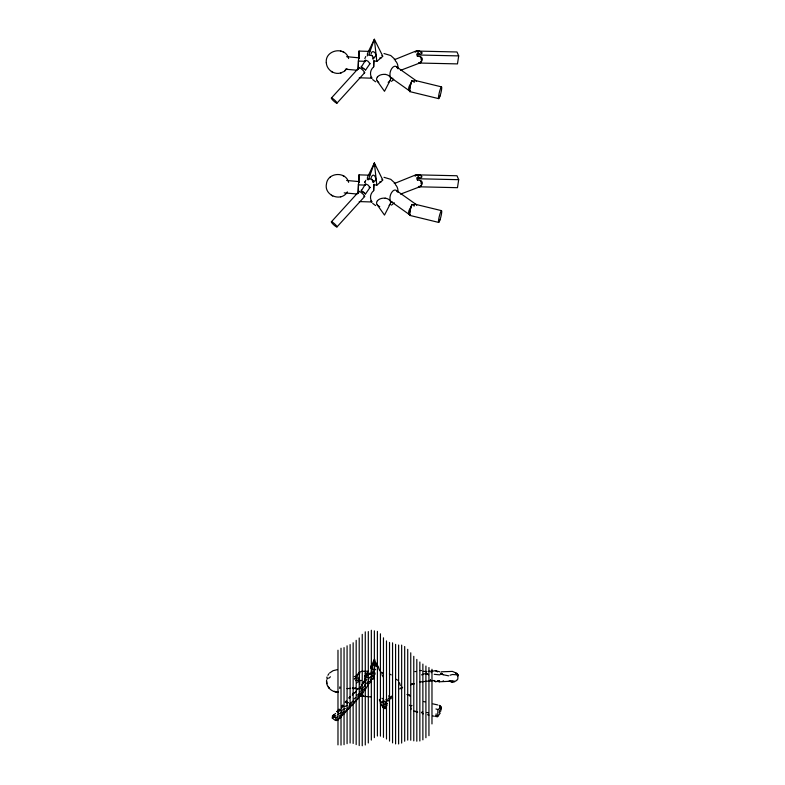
<?xml version="1.0" encoding="UTF-8"?>
<svg xmlns="http://www.w3.org/2000/svg" width="785" height="785" viewBox="0 0 785 785"><rect width="100%" height="100%" fill="white"/><g stroke="black" fill="none" stroke-linecap="round" stroke-linejoin="round"><path stroke-width="1.18" d="M436.107 715.292L436.117 713.869M439.512 712.515L439.531 710.425M375.838 666.779L375.927 663.649L374.631 659.606L374.288 664.561L377.006 666.141M359.147 695.844L363.406 696.285L363.416 695.206M371.099 177.773C374.298 168.922 379.538 185.731 371.658 179.647M374.239 660.685L374.631 659.606M371.187 671.263L372.62 669.389L372.551 663.511L374.268 659.39M337.933 692.193C334.096 692.105 330.024 690.25 328.199 686.738L329.366 688.317L327.198 685.168L326.521 680.124M367.351 55.902L367.459 53.537L374.357 39.25L382.854 56.324M367.351 179.677L367.459 177.322L374.357 163.035L382.854 180.108M457.714 676.091L457.94 674.776L455.437 672.981M379.42 699.376L379.518 700.868L381.922 702.281L383.443 700.436L383.502 699.199L381.952 698.287M358.362 62.064L358.166 69.482M358.362 185.849L358.176 193.512M346.018 710.827L343.899 711.828L343.781 713.859L339.895 715.802L339.964 717.941L338.031 718.923M371.109 53.792C372.1 47.934 379.253 55.706 374.072 57.236M385.17 706.451L385.042 708.619L382.697 707.422L382.629 705.46L380.156 702.899M410.859 709.571L410.967 708.021M368.724 674.315L370.746 673.873L372.61 675.807L368.832 677.995L368.293 681.88L365.162 684.284L364.711 686.011L363.033 687.591L359.883 688.887L362.955 689.24L364.868 690.378L368.479 684.088L371.599 681.36M358.078 69.423L359.02 51.074L369.823 51.408M358.078 193.208L359.02 174.849L369.823 175.192M361.385 66.97L365.251 60.641M365.251 184.426L361.385 190.755M358.627 182.493L358.784 181.6M358.657 58.443L358.784 57.815L346.627 56.687M421.26 60.151A6.064 2.483 69.1 0 0 420.642 56.912A3.258 2.787 -23.3 0 1 420.829 61.848A14.042 12.011 -23.3 0 1 418.964 63.026L457.469 63.899L458.695 55.902L456.998 51.977L415.883 51.045L394.237 59.788M420.662 56.893A15.121 12.933 -23.3 0 0 417.385 56.235L417.129 53.92A12.482 5.701 8.7 0 0 419.357 54.086A3.111 1.423 8.7 0 0 421.427 52.153A3.111 1.423 8.7 0 0 416.325 51.437M421.26 183.837L421.26 183.955A6.064 2.483 69.1 0 0 420.642 180.717A3.258 2.787 -23.3 0 1 420.829 185.633A14.042 12.011 -23.3 0 1 418.964 186.81L457.469 187.684L458.695 179.686L456.998 175.752L415.883 174.829L394.237 183.572M417.129 177.704L417.394 179.991A7.153 1.747 -88.7 0 0 417.129 177.704A12.482 5.701 8.7 0 0 419.357 177.871A3.111 1.423 8.7 0 0 421.427 175.938A3.111 1.423 8.7 0 0 416.325 175.222M456.762 680.153L457.812 679.074L457.94 674.776M440.64 711.387L441.396 707.265M439.1 705.293L440.375 706.039L439.698 706.775L440.179 708.06L437.902 709.552L437.687 716.666L440.199 713.133L439.266 712.505M365.771 56.5L364.829 58.63M364.829 182.414L365.771 180.285M364.77 182.679L364.996 181.669M360.04 695.373L357.862 698.935L353.809 702.909L356.429 699.69M374.043 676.807L373.582 678.701L372.492 679.506M326.776 678.005L327.051 676.935M390.547 696.884L392.166 695.952L392.559 698.13L390.547 697.679L387.849 699.121L387.878 700.318L385.425 702.457L386.475 704.92L386.809 703.694L383.443 700.436M356.625 682.881L359.147 680.713L359.55 679.398L358.774 678.623L359.559 677.18M354.594 701.79L354.123 703.115L348 709.198M368.783 54.95L374.357 39.25L376.829 61.407L373.748 60.779L373.67 66.853A12.207 9.95 5.4 0 0 371.845 78.068M368.391 179.853L374.357 163.035L375.151 166.469M383.472 706.049L382.697 707.422M364.848 676.297L367.174 672.833L364.848 676.297L365.741 673.991L365.172 673.137M373.483 58.59L373.297 57.678A3.415 0.628 22.4 0 1 373.415 57.923M373.483 182.365L373.297 181.463M373.67 181.512L373.689 181.482A3.415 0.628 22.4 0 1 373.12 181.894M366.615 674.815L365.781 676.228L366.978 675.365L365.506 677.759L367.213 674.472M350.826 705.303L348.815 708.374L337.53 720.434L334.94 720.149L332.271 718.069L332.516 715.743L333.066 716.057L333.635 714.742M332.762 717.274L334.057 714.674L332.516 715.743L332.762 717.274L334.057 714.674L335.597 713.467M358.51 681.782L359.55 679.398L358.215 680.516M358.146 697.639L357.646 698.807L363.465 692.468M363.445 683.274L364.996 679.898L364.947 677.651M370.795 668.673L372.375 665.297M366.919 679.084L365.192 682.126M356.351 679.525L357.774 677.681L354.339 678.966L356.105 677.475L355.998 676.493L359.167 672.411L361.542 671.322L368.538 671.224M389.743 200.342A7.212 4.661 -1.7 0 1 390.194 204.051L384.493 215.08L377.173 204.728M337.805 710.523L337.128 711.818L339.11 709.267L340.131 709.925L337.952 712.643M373.591 663.404L370.755 666.916L372.551 663.511L374.288 664.561L376.064 663.217M370.755 666.916L372.6 663.443M364.996 679.898L362.042 684.471M357.46 688.484L356.743 689.809L359.981 687.591M359.167 672.411L359.687 673L358.922 674.413L359.599 675.09M327.914 675.355L328.827 673.775M353.633 692.625L352.877 693.911L356.096 691.614M399.742 688.916L401.645 688.18L400.33 688.043M369.293 674.325L370.235 672.755M347.363 191.854C341.563 202.314 323.832 195.671 326.452 183.925C327.639 172.317 345.822 171.051 348.618 182.356M349.924 696.766L349.08 698.022L350.375 697.247L348.972 697.943M365.604 70.042L370.029 63.595L367.841 61.102L365.938 60.357M365.604 193.826L370.01 187.478M333.066 716.057L334.057 714.674M387.025 705.264L385.082 707.834L384.925 704.361L381.922 702.281M333.223 716.224L334.528 717.097L335.843 715.292M361.188 66.48L361.218 66.45A3.366 0.53 54.1 0 1 361.483 66.45M361.188 190.264L361.218 190.225A3.366 0.53 54.1 0 1 361.483 190.235M346.941 68.688L344.144 71.396L340.68 72.985M388.722 701.064L389.301 700.298M346.273 700.927L345.331 702.143L346.823 701.604L345.478 702.212M376.829 61.407L382.501 56.608M371.845 201.853A12.207 9.95 5.4 0 1 373.67 190.637L373.748 184.563L376.829 185.191L382.501 180.393M341.583 708.139L343.545 705.725M410.8 685.05L411.811 683.813M362.817 684.02L359.815 687.621M346.842 709.424L348.098 707.982M431.112 672.696L432.417 671.204L435.43 670.704L439.875 671.813M341.632 706.274L342.672 705.087M401.37 688.641L402.626 687.218M331.407 98.017L359.049 67.638M336.971 103.149A3.788 0.657 42.3 0 0 333.282 98.969A3.788 0.657 42.3 0 0 332.31 99.626A3.788 0.657 42.3 0 0 336.971 103.149L364.642 72.75M331.407 221.792L359.049 191.412M336.971 226.934A3.788 0.657 42.3 0 0 333.282 222.754A3.788 0.657 42.3 0 0 332.31 223.411A3.788 0.657 42.3 0 0 336.971 226.934L364.642 196.535M327.11 679.123L328.081 678.093M338.109 710.346L339.071 709.316M364.868 690.378L356.665 695.441M345.037 712.584L343.781 713.859L341.357 712.387L337.923 714.713M354.104 698.993L355.625 697.522M393.658 203.374L394.286 202.756M329.033 678.103L330.426 676.788M393.658 79.589L391.46 81.346M348.717 706.304L351.651 703.723M336.657 711.544L340.131 709.925M353.701 700.671L349.403 703.9M348.618 58.581C345.39 45.677 324.333 49.877 326.364 63.065M344.958 70.787L345.488 70.326M329.955 177.381L330.485 176.91M339.964 717.941L341.357 716.734L339.895 715.802M336.206 720.659L335.941 717.902L337.609 716.46M372.61 675.807L373.16 676.896L373.042 675.463L375.397 673.873L372.384 673.01L367.566 675.09M358.372 674.08L359.687 673M392.912 204.061L391.46 205.13M329.631 672.971L333.075 670.694L337.481 669.605M365.781 676.228L366.978 675.365M435.92 716.263L437.392 715.626M359.608 691.683L365.113 688.425M356.4 689.573L358.019 688.504M449.334 681.095L452.297 682.43L456.723 680.497M352.229 695.068L353.279 694.411M341.495 710.592L345.292 708.472M345.086 706.48L347.147 705.244M352.622 693.754L354.359 692.723M427.02 673.756L426.127 673.187L428.571 674.698L425.254 673.589L421.525 674.855M384.925 704.361L385.778 703.87M385.042 708.619L384.974 706.363M433.663 680.585L435.793 681.733L439.453 680.605L439.492 681.782L454.024 681.046M411.997 705.45L410.81 706.117L409.358 705.156M372.512 678.024L370.667 679.054L370.844 681.252L368.293 681.88M448.667 675.836L443.123 674.727L441.719 673.736L439.62 674.855L434.233 674.315M457.017 674.963L456.821 673.334L457.626 674.943M332.271 718.069L333.262 717.529M347.039 703.213L348.491 702.506M365.525 193.885L364.711 193.61M372.492 665.366L374.288 664.561M357.685 696.717L361.414 694.696L361.659 693.381L361.414 694.696L359.334 693.42M354.29 688.455L352.514 687.709L354.29 688.455L355.546 687.935L354.339 688.681L352.593 688.474M355.998 676.493L357.469 675.924L354.349 676.591M400.556 70.346L419.818 62.986M400.556 194.121L419.818 186.771M359.147 680.713L361.532 680.428M412.302 684.422L414.46 683.686M450.05 675.208L452.396 674.501L457.773 674.874M421.074 62.407A4.651 2.119 8.7 0 1 420.358 62.633L419.406 62.908M421.133 186.163A4.651 2.119 8.7 0 1 420.358 186.418L419.053 186.791M326.325 62.604C326.482 69.639 334.106 75.075 340.798 72.946M340.504 73.034L341.004 72.897M340.504 196.809L341.004 196.672M355.448 680.624L357.715 680.104M341.357 712.387L343.899 711.828M374.867 672.519L372.384 673.01L372.335 672.038L375.681 669.34L372.62 669.389M419.533 682.018L434.183 680.477L435.793 681.733M414.912 671.646L416.079 671.45M368.764 674.286L370.814 674.021M386.809 703.694L387.339 703.625L385.425 702.457L386.475 704.92M428.639 671.293L432.417 671.204M347.039 688.582L350.669 688.406M363.406 696.285L371.236 696.943M437.824 680.713L439.453 680.605M364.947 678.407L365.8 678.368M441.405 671.793L452.435 671.41L456.821 673.334M365.938 184.141L367.92 184.956L370.039 187.399M448.058 681.419L450.286 681.4M369.892 63.722L369.382 63.614M369.892 187.507L369.127 187.33M381.539 672.706L383.325 672.706M417.581 54.979L458.695 55.902M417.581 178.754L458.695 179.686M358.078 61.093L365.27 61.318M359.226 77.793L371.923 78.196A14.032 8.105 0 0 1 370.805 77.185M358.078 184.877L365.27 185.103M359.226 201.578L371.923 201.981A14.032 8.105 0 0 1 370.805 200.96M426.962 671.518L423.331 671.391M435.95 716.597L437.687 716.666M419.759 670.508L421.496 670.606M384.002 53.537L390.753 55.539L395.522 59.876M384.002 177.322L390.753 179.323L395.522 183.661M345.371 69.188L357.106 70.248M346.627 180.471L358.814 181.57M344.203 192.865L357.106 194.023M437.765 681.557L439.492 681.782M435.96 715.626L437.137 715.792M426.893 712.515L428.463 712.751M413.764 711.21L417.679 712.073M406.954 694.48L408.818 694.784L410.045 696.069L409.309 694.98M450.325 680.968L454.701 681.772M437.687 704.93L432.967 703.88M412.41 683.539L413.891 683.813M432.81 715.94L434.39 716.254M409.78 91.609L438.727 98.655M409.78 215.394L438.727 222.43M416.011 80.659L441.474 86.87M416.011 204.443L441.474 210.645M427.433 714.713L428.914 715.076M340.454 50.878L340.945 51.015M423.547 701.496L424.989 701.908M435.95 708.973L437.902 709.552M381.706 672.794L383.198 673.255M422.144 713.418L423.39 713.81M390.93 698.895L389.458 698.385L388.771 695.736M413.126 81.1L411.948 80.629A7.801 1.06 -76.3 0 0 411.055 83.23A5.819 0.785 -76.3 0 0 409.858 91.089M413.126 204.885L412.017 204.434A7.801 1.06 -76.3 0 0 411.055 207.005A5.819 0.785 -76.3 0 0 409.858 214.874M363.161 68.197L363.936 68.57M363.161 191.982L363.936 192.345M389.35 673.942L391.215 674.894M343.261 51.987L342.702 51.692M332.183 71.945L332.732 72.23M342.702 175.477L343.261 175.761M332.183 195.72L332.732 196.014M415.039 711.092L416.178 711.701M435.43 670.704L437.53 671.862M395.817 679.143L397.838 680.291M334.528 717.097L335.941 717.902M367.861 683.725L368.479 684.088M366.448 676.611L368.832 677.995M343.545 52.144L344.105 52.497M331.339 71.425L331.898 71.778M343.545 175.928L344.105 176.282M331.339 195.21L331.898 195.563M372.051 674.835L373.042 675.463M375.593 81.797L372.689 79.589M375.593 205.582L372.689 203.374M382.697 706.677L385.042 708.404M441.719 673.736L440.787 673.088L443.123 674.727M416.236 80.776L396.484 66.794A6.319 3.65 -69.7 0 1 397.269 67.961M391.499 78.098L409.485 90.854M416.236 204.551L396.484 190.569A6.319 3.65 -69.7 0 1 397.338 191.923M391.499 201.882L409.485 214.639M381.912 55.588L382.462 56.01M381.912 179.373L382.462 179.785M381.5 672.755L379.155 669.605L378.125 666.102M381.108 704.989L383.109 707.02L382.629 705.46M377.173 80.943L384.493 91.305L390.214 80.276A7.212 4.661 -1.7 0 0 389.743 76.557M419.141 53.753L419.347 54.077A6.064 2.483 69.1 0 0 415.206 52.271M419.141 177.528L419.347 177.852A6.064 2.483 69.1 0 0 415.128 176.272M376.192 663.286L377.075 664.679M381.883 674.688L383.384 677.131M440.375 706.039L441.474 707.314L440.581 707.834L441.052 708.914M385.906 699.533L386.73 701.054M399.545 682.783L400.36 685.648M358.843 57.835L358.912 58.483M358.843 181.62L358.922 182.532M439.698 706.775L440.287 709.346L440.179 708.06M374.357 163.035L376.829 185.191M326.491 681.154L326.756 683.715M430.415 679.457L430.445 680.84M359.765 681.076L359.775 684.618M452.297 681.292L452.297 682.43M339.768 686.895L339.768 688.474M443.24 680.605L443.24 681.36M431.976 669.252L431.976 723.937M428.944 667.525L428.944 735.673M425.912 666.014L425.912 737.743M422.879 664.071L422.879 739.843M419.847 661.99L419.847 740.981M416.815 659.4L416.815 741.217M413.783 656.319L413.783 740.844M410.751 652.796L410.751 740.226M407.719 649.303L407.719 740.118M404.687 646.506L404.687 741.236M401.655 645.103L401.655 743.071M398.623 645.015L398.623 743.974M395.591 644.348L395.591 743.905M392.559 642.837L392.559 742.875M389.527 642.405L389.527 741.099M386.495 640.923L386.495 739.028M383.463 637.803L383.463 737.351M380.431 633.819L380.431 736.134M377.399 631.375L377.399 736.036M374.366 630.826L374.366 737.635M371.334 630.277L371.334 740.088M368.302 631.572L368.302 742.983M365.27 631.856L365.27 744.994M362.238 634.358L362.238 745.75M359.206 637.979L359.206 745.583M359.02 51.074L359.02 58.208M359.02 174.849L359.02 181.992M356.174 640.334L356.174 744.592M353.142 642.768L353.142 743.464M350.11 644.563L350.11 743.032M347.078 645.819L347.078 743.68M344.046 647.596L344.046 744.661M341.014 648.233L341.014 745.112M337.982 650.206L337.982 744.886M359.167 68.148A3.788 0.657 42.3 0 1 362.395 69.777A3.788 0.657 42.3 0 1 364.014 72.612M363.17 68.344A2.237 0.716 25.4 0 1 361.404 67.245M363.288 68.658A3.464 0.5 22.8 0 1 365.467 69.924M361.797 67.314A2.257 0.589 29.7 0 1 361.483 67.01M418.798 62.888A6.054 2.63 71.2 0 0 418.964 62.947A6.064 2.64 71.4 0 0 420.063 62.878A6.064 2.649 72.3 0 0 420.377 62.672M421.319 61.544A6.005 2.492 76.6 0 1 421.005 62.26M417.129 53.929A7.153 1.747 -88.7 0 1 417.394 56.206M415.932 51.506A5.191 4.435 -23.3 0 1 421.888 53.007M415.736 80.659A6.035 2.041 -65.6 0 1 416.58 81.198M410.035 91.07A6.064 3.081 -54.7 0 1 411.055 83.23M413.41 81.208A6.064 3.081 -54.7 0 1 415.746 80.629M410.172 90.932A7.821 1.06 -76.3 0 1 410.025 91.08M410.104 91.286A6.064 0.824 -76.3 0 1 409.76 88.411A6.064 0.824 -76.3 0 1 411.821 80.894M380.813 58.414A3.807 2.198 0 0 1 379.891 57.805M373.67 66.853A12.187 0.54 -88.2 0 1 373.974 60.916M377.507 76.881A7.163 4.573 -3 0 1 385.229 74.398M385.111 74.389A6.977 4.563 -2.4 0 1 389.193 76.037L389.34 76.174A7.085 4.592 -1.9 0 1 389.713 76.567M390.224 80.276A7.183 4.631 -1 0 1 388.153 82.317M378.792 82.356A6.967 4.376 -2.2 0 1 377.977 81.787A7.163 4.573 -3 0 1 376.928 80.521A7.242 4.641 -3.6 0 1 377.546 76.783M396.484 66.784A5.917 3.483 -72.5 0 0 395.669 66.342A5.848 3.434 -73.3 0 0 393.275 66.951A6.025 3.523 -72.7 0 0 392.412 67.736A6.378 3.67 -72 0 0 389.998 75.144A6.045 3.483 -69.3 0 0 392.912 78.314M413.95 82.297A5.897 1.07 -37.8 0 1 414.549 81.954M395.326 60.837A6.152 3.523 78.6 0 1 397.946 68.825M372.129 55.99A3.405 2.571 28.7 0 1 373.16 57.452M371.158 55.117A2.816 1.962 30.6 0 1 372.208 55.794M369.058 55.342A2.424 1.128 29.4 0 1 370.746 55.303M373.228 58.463A2.394 1.55 54.2 0 1 372.963 59.267M365.417 61.161A3.13 1.393 32.1 0 1 365.594 60.102M365.437 61.662A3.454 1.344 16.4 0 1 365.123 61.083M373.788 57.697A3.415 0.628 22.4 0 1 373.12 58.11M373.631 58.404A3.601 0.5 24 0 1 373.631 58.483M359.167 191.932A3.788 0.657 42.3 0 1 360.56 192.06A3.788 0.657 42.3 0 1 364.161 195.436A3.788 0.657 42.3 0 1 363.828 196.289M363.17 192.129A2.237 0.716 25.4 0 1 361.404 191.03M363.288 192.443A3.464 0.5 22.8 0 1 365.467 193.709M361.797 191.098A2.257 0.589 29.7 0 1 361.483 190.784M418.366 186.428A6.054 2.63 71.2 0 0 418.964 186.732A6.064 2.64 71.4 0 0 420.063 186.663A6.064 2.649 72.3 0 0 420.377 186.457M421.319 185.329A6.005 2.492 76.6 0 1 421.005 186.045M417.385 180.01A15.121 12.933 -23.3 0 1 420.662 180.668M415.932 175.29A5.191 4.435 -23.3 0 1 421.408 176.213M415.736 204.443A6.035 2.041 -65.6 0 1 416.688 205.317M411.055 207.014A6.064 3.081 -54.7 0 0 410.035 214.855A7.821 1.06 -76.3 0 0 410.202 214.688M413.41 204.993A6.064 3.081 -54.7 0 1 415.746 204.414M410.359 214.609A6.064 0.824 -76.3 0 1 409.691 212.676A6.064 0.824 -76.3 0 1 411.821 204.679M380.813 182.198A3.807 2.198 0 0 1 379.891 181.59M373.67 190.637A12.187 0.54 -88.2 0 1 374.003 184.171M377.507 200.656A7.163 4.573 -3 0 1 385.229 198.183M385.111 198.173A6.977 4.563 -2.4 0 1 389.193 199.822L389.34 199.959A7.085 4.592 -1.9 0 1 389.713 200.342M390.224 204.061A7.183 4.631 -1 0 1 389.115 205.415M379.744 206.602A6.967 4.376 -2.2 0 1 377.977 205.572A7.163 4.573 -3 0 1 376.928 204.296A7.242 4.641 -3.6 0 1 377.546 200.567M396.484 190.569A5.917 3.483 -72.5 0 0 395.669 190.127A5.848 3.434 -73.3 0 0 393.275 190.726A6.025 3.523 -72.7 0 0 392.412 191.511A6.378 3.67 -72 0 0 389.998 198.929A6.045 3.483 -69.3 0 0 392.539 202.137M413.95 206.082A5.897 1.07 -37.8 0 1 414.549 205.739M395.326 184.622A6.152 3.523 78.6 0 1 398.015 192.031M372.129 179.765A3.405 2.571 28.7 0 1 373.16 181.237M371.158 178.901A2.816 1.962 30.6 0 1 372.208 179.579M368.921 179.333A2.424 1.128 29.4 0 1 370.746 179.078M373.228 182.238A2.394 1.55 54.2 0 1 373.199 182.483M365.417 184.946A3.13 1.393 32.1 0 1 365.594 183.886M365.437 185.446A3.454 1.344 16.4 0 1 365.123 184.858M373.248 181.472A3.415 0.628 22.4 0 1 373.415 181.708M373.631 182.189A3.601 0.5 24 0 1 373.631 182.267M421.476 712.515L422.693 712.005L421.476 712.515M337.942 692.007L334.204 691.418L337.942 692.007M440.022 96.055A6.064 0.824 -76.3 0 0 441.562 86.88A6.064 0.824 -76.3 0 0 438.727 95.348A6.064 0.824 -76.3 0 0 440.022 96.055M373.189 58.159A3.415 0.628 22.4 0 0 373.297 58.129M440.022 219.829A6.064 0.824 -76.3 0 0 441.562 210.665A6.064 0.824 -76.3 0 0 438.727 219.133A6.064 0.824 -76.3 0 0 440.022 219.829M373.189 181.943A3.415 0.628 22.4 0 0 373.297 181.914"/></g></svg>
